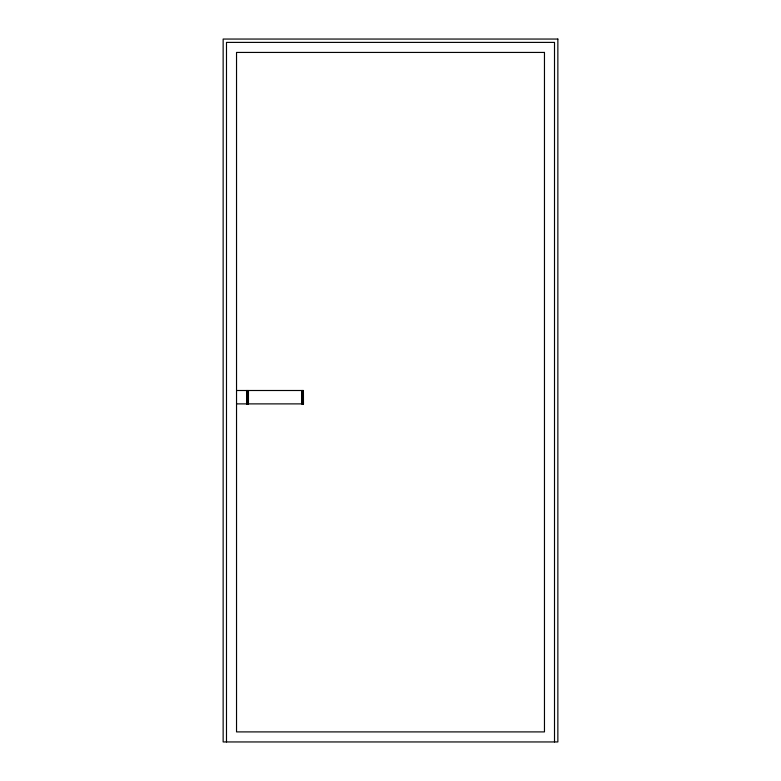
<?xml version="1.0" encoding="UTF-8"?>
<svg xmlns="http://www.w3.org/2000/svg" width="781" height="781" viewBox="0 0 781 781"><rect width="100%" height="100%" fill="white"/><g stroke="black" fill="none" stroke-linecap="round" stroke-linejoin="round"><path stroke-width="1.17" d="M236.536 390.5L303.477 390.5M236.536 403.884L303.477 403.884L303.418 390.5L303.253 403.884M554.51 741.95L554.51 42.399L226.49 42.399L226.49 741.95M303.135 390.5L303.135 403.884M302.999 390.5L302.999 403.884M302.833 390.5L302.833 403.884M302.657 390.5L302.657 403.884M302.462 390.5L302.462 403.884M302.257 390.5L302.257 403.884M302.052 390.5L302.052 403.884M301.837 390.5L301.837 403.884M248.446 390.5L248.446 403.884M248.202 390.5L248.202 403.884M247.968 390.5L247.968 403.884M247.733 390.5L247.733 403.884M247.509 390.5L247.509 403.884M247.304 390.5L247.304 403.884M247.118 390.5L247.118 403.884M246.962 390.5L246.962 403.884M246.825 390.5L246.825 403.884M246.718 390.5L246.64 403.884L246.571 390.5M557.859 39.05L223.141 39.05L223.141 741.95L557.859 741.95L557.859 39.05M544.464 52.434L236.536 52.434L236.536 731.904L544.464 731.904L544.464 52.434"/></g></svg>
